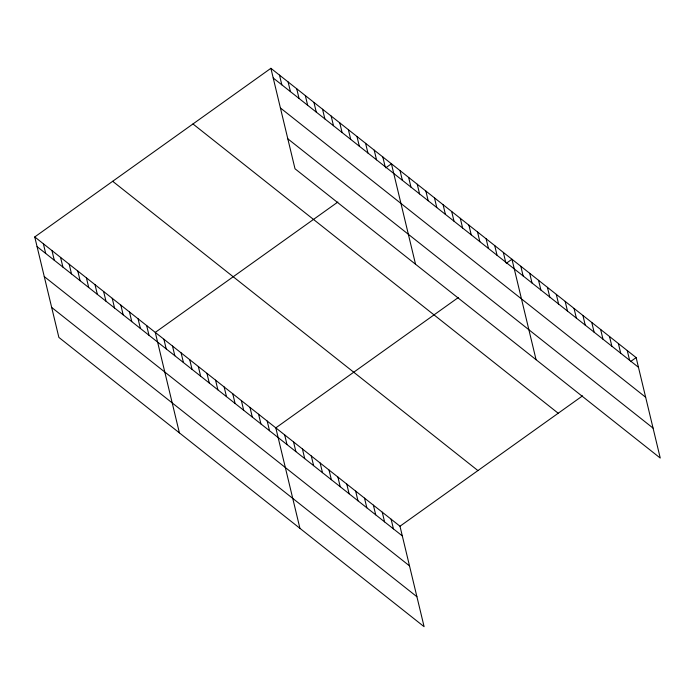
<?xml version="1.0" encoding="UTF-8"?>
<svg xmlns="http://www.w3.org/2000/svg" width="695" height="695" viewBox="0 0 695 695"><rect width="100%" height="100%" fill="white"/><g stroke="black" fill="none" stroke-linecap="round" stroke-linejoin="round"><path stroke-width="1.04" d="M34.75 236.943L399.99 526.228L424.106 626.69L58.867 337.405L34.75 236.943L270.894 68.31L636.134 357.595L660.25 458.057L295.01 168.772L270.894 68.31M337.848 202.037L155.28 332.401L179.397 432.863M385.742 167.834L391.424 163.777L415.541 264.239M458.379 297.495L275.811 427.868L299.927 528.33M506.264 263.301L511.954 259.244L536.071 359.706M399.99 526.228L582.558 395.855M630.452 361.652L636.134 357.595M273.222 78.005L638.462 367.29M280.406 107.96L645.646 397.245M287.817 138.818L653.057 428.103M192.967 123.962L558.207 413.247M112.677 181.291L477.917 470.576M37.078 246.629L402.318 535.914M44.272 276.584L409.503 565.869M51.673 307.451L416.913 596.736M627.264 350.575L629.592 360.262M618.394 343.547L620.722 353.234M609.524 336.519L611.852 346.214M600.654 329.5L602.973 339.186M591.784 322.471L594.103 332.158M582.914 315.443L585.233 325.138M574.044 308.424L576.364 318.11M565.174 301.395L567.494 311.082M556.304 294.367L558.624 304.062M547.434 287.339L549.754 297.034M538.564 280.32L540.884 290.006M529.694 273.291L532.014 282.987M520.824 266.263L523.144 275.958M503.345 252.424L505.665 262.111M494.736 245.604L497.055 255.291M486.126 238.785L488.446 248.471M477.517 231.965L479.837 241.652M468.908 225.145L471.227 234.84M460.299 218.326L462.618 228.021M451.689 211.506L454.009 221.201M443.08 204.686L445.399 214.381M434.471 197.875L436.79 207.562M425.861 191.055L428.181 200.742M417.252 184.236L419.572 193.922M408.643 177.416L410.962 187.103M400.033 170.596L402.362 180.283M382.815 156.957L385.143 166.652M374.205 150.137L376.534 159.833M365.596 143.318L367.924 153.013M356.987 136.498L359.315 146.193M348.377 129.678L350.706 139.374M339.768 122.867L342.096 132.554M331.159 116.048L333.487 125.734M322.549 109.228L324.878 118.915M313.94 102.408L316.268 112.095M305.331 95.589L307.659 105.275M296.722 88.769L299.05 98.455M288.112 81.949L290.44 91.644M391.12 519.2L393.448 528.895M279.503 75.13L281.831 84.825M382.25 512.172L384.578 521.867M373.38 505.152L375.708 514.839M364.51 498.124L366.838 507.81M355.64 491.096L357.968 500.791M346.77 484.076L349.099 493.763M337.9 477.048L340.229 486.735M329.03 470.02L331.359 479.715M320.16 463L322.48 472.687M311.291 455.972L313.61 465.659M302.421 448.944L304.74 458.639M293.551 441.924L295.87 451.611M284.681 434.896L287 444.583M267.201 421.048L269.521 430.744M258.592 414.229L260.912 423.924M249.983 407.409L252.302 417.104M241.373 400.598L243.693 410.285M232.764 393.778L235.084 403.465M224.155 386.959L226.474 396.645M215.546 380.139L217.874 389.826M206.936 373.319L209.264 383.006M198.327 366.5L200.655 376.186M189.718 359.68L192.046 369.366M181.108 352.86L183.437 362.555M172.499 346.041L174.827 355.736M163.89 339.221L166.218 348.916M146.671 325.59L148.999 335.277M138.062 318.77L140.39 328.457M129.452 311.951L131.781 321.637M120.843 305.131L123.171 314.818M112.234 298.311L114.562 307.998M103.624 291.492L105.953 301.178M95.015 284.672L97.343 294.367M86.406 277.852L88.734 287.548M77.797 271.033L80.125 280.728M69.187 264.213L71.516 273.908M60.578 257.393L62.906 267.089M51.969 250.582L54.297 260.269M43.359 243.763L45.688 253.449"/></g></svg>
